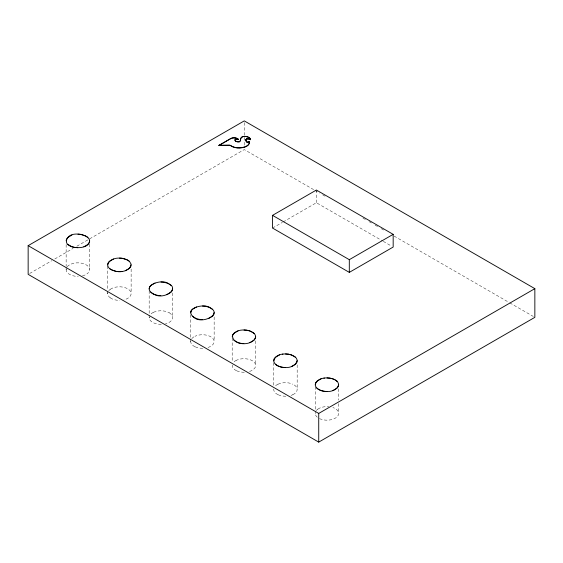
<?xml version="1.0" encoding="UTF-8"?>
<svg xmlns="http://www.w3.org/2000/svg" width="563" height="563" viewBox="0 0 563 563"><rect width="100%" height="100%" fill="white"/><g stroke="black" fill="none" stroke-linecap="round" stroke-linejoin="round"><path stroke-width="0.42" stroke-dasharray="2.81 2.11" d="M110.32 289.269L111.946 288.333A11.717 6.77 0 0 1 126.851 288.347L128.47 289.276A11.717 6.77 0 0 1 128.47 297.869A11.858 6.847 0 0 1 126.844 298.812A11.717 6.77 0 0 1 123.994 299.805M317.877 409.104L319.502 408.161A11.717 6.77 0 0 1 328.764 406.718M29.67 273.47L51.74 260.732M54.787 258.973L73.049 248.431M76.85 246.235L244.272 149.575L314.253 189.977M272.541 228.057L282.373 222.385M283.133 221.949L316.406 202.736L382.53 240.908M153.453 312.296L151.827 313.239A11.724 6.77 0 0 0 150.279 314.71M236.481 360.229L234.848 361.172A11.717 6.763 0 0 0 233.307 362.635M277.988 384.198L276.363 385.134A11.717 6.77 0 0 0 274.814 386.598M292.887 394.677L294.519 393.734A11.717 6.77 0 0 0 294.505 385.141L292.88 384.198M194.974 346.745L193.341 345.802A11.717 6.763 0 0 1 190.737 341.094M236.481 370.707L234.855 369.771A11.717 6.763 0 0 1 232.252 365.056M277.995 394.677L276.363 393.734A11.717 6.77 0 0 1 273.759 389.026M315.013 190.421L319.58 193.053M322.62 194.812L325.66 196.564M362.938 218.085L365.978 219.844M369.018 221.604L372.066 223.356M375.106 225.116L378.146 226.868M381.193 228.627L384.233 230.387M394.121 236.094L508.987 302.408M509.747 302.852L533.33 316.462M383.29 241.351L391.651 246.179M169.203 312.746L169.977 313.239A11.724 6.77 0 0 1 169.984 321.839A11.844 6.84 0 0 1 168.351 322.782A11.724 6.77 0 0 1 165.494 323.774M110.32 297.869L111.946 298.812A11.717 6.77 0 0 0 119.764 300.339M338.687 388.85L338.687 400.152M338.687 403.636L338.687 413.2M316.406 190.034L316.406 202.736M315.217 386.654L315.217 410.131M315.217 411.004L315.217 413.608M297.173 364.887L297.173 389.23M273.702 362.692L273.702 385.296M255.658 340.918L255.658 365.26M244.272 122.621L244.272 136.535M244.272 137.4L244.272 147.837M232.195 337.856L232.195 361.326M214.151 316.948L214.151 341.298M190.681 314.759L190.681 338.229M190.681 339.102L190.681 341.713M172.637 292.985L172.637 317.328M149.174 290.789L149.174 314.267M149.174 315.139L149.174 317.743M131.13 269.023L131.13 293.365M107.66 265.954L107.66 290.304M107.66 291.17L107.66 293.78M89.616 244.187L89.616 269.396M66.145 244.595L66.145 266.334M66.145 267.207L66.145 269.811M319.517 418.633A11.717 6.77 0 0 0 334.408 418.64L336.027 417.704A11.717 6.77 0 0 0 336.02 409.111L334.394 408.161A11.717 6.77 0 0 0 332.867 407.563M317.236 417.183A11.717 6.77 0 0 1 315.273 412.989M316.329 410.568A11.717 6.77 0 0 1 317.912 409.111M66.167 269.191A11.717 6.763 0 0 0 68.813 273.899L70.438 274.843A11.717 6.77 0 0 0 78.257 276.37M67.229 266.763A11.717 6.763 0 0 1 68.813 265.307A11.865 6.847 0 0 1 70.438 264.364A11.717 6.763 0 0 1 85.302 264.378L86.955 265.307A11.717 6.77 0 0 1 86.955 273.907M292.894 394.67A11.717 6.77 0 0 1 291.029 395.395M285.814 396.204A11.717 6.77 0 0 1 278.009 394.663M278.009 384.212A11.717 6.77 0 0 1 292.894 384.212M249.522 371.425A11.717 6.763 0 0 0 251.387 370.7A11.858 6.847 0 0 0 253.005 369.771A11.717 6.763 0 0 0 252.998 361.179A11.879 6.862 0 0 0 251.372 360.229A11.717 6.763 0 0 0 236.509 360.243M244.307 372.234A11.717 6.763 0 0 1 236.502 370.7M110.355 297.876A11.717 6.77 0 0 1 107.829 292.542M108.772 290.733A11.717 6.77 0 0 1 110.355 289.276M82.48 275.835A11.717 6.77 0 0 0 85.337 274.835A11.858 6.847 0 0 0 86.962 273.907M208.014 347.455A11.717 6.763 0 0 0 209.872 346.731L211.491 345.802A11.717 6.763 0 0 0 211.484 337.209L209.858 336.266A11.717 6.763 0 0 0 194.995 336.28M202.793 348.265A11.717 6.763 0 0 1 194.995 346.731M191.8 338.666A11.717 6.763 0 0 1 193.376 337.209A11.858 6.847 0 0 1 194.967 336.266M161.271 324.309A11.724 6.77 0 0 1 152.615 322.325L151.827 321.839A11.724 6.77 0 0 1 149.216 317.131M153.488 312.31A11.724 6.77 0 0 1 169.217 312.761"/><path stroke-width="0.84" d="M240.591 140.49L240.598 139.955M89.221 242.667C85.956 251.429 58.981 248.149 68.341 236.96C75.266 229.092 101.023 238.818 83.817 246.756M163.939 282.302C183.658 286.356 164.959 300.206 155.001 294.702C138.561 287.32 161.419 277.51 168.858 283.9M205.453 306.265C226.727 311.494 203.349 325.315 194.115 317.602C182.511 308.468 204.341 302.76 210.372 307.87M249.522 142.383L249.191 143.825M245.89 139.898L246.059 141.165M240.584 139.582L240.964 137.97L242.132 136.858A3.336 1.928 0 0 1 242.963 136.535L245.201 136.337L248.093 136.908L250.007 138.259L250.648 139.772L248.213 138.829L246.671 139.061L245.954 139.821L246.031 139.476M240.471 140.729C239.507 143.122 233.279 141.137 235.728 139.307C242.611 139.547 232.639 137.668 235.482 141.046M250.591 139.364C250.218 139.152 246.115 137.576 245.89 140.067M240.549 140.701L240.591 140.314M109.06 261.732L107.667 264.793M129.736 268.023L131.13 264.877M149.519 287.193L149.174 288.882M172.292 290.501L172.63 288.889M334.901 379.765C328.785 376.682 317.279 376.83 315.224 384.747M316.835 388.132C322.74 393.129 336.104 393.255 338.687 384.712M191.026 311.156L190.688 312.845M213.799 314.464L214.151 312.606M251.879 331.832C245.813 328.785 234.236 328.891 232.195 336.815M232.54 335.126C231.752 346.055 253.287 346.569 255.665 336.78M293.386 355.795C287.306 352.734 275.743 352.853 273.709 360.777M275.321 364.17C281.204 369.152 294.66 369.293 297.165 360.707M66.153 240.851L66.497 239.261M89.271 242.569L89.623 240.915M249.493 142.784L248.079 145.205A10.268 5.926 0 0 1 244.405 147.196C239.817 148.533 234.518 148.365 230.464 145.606A3.258 1.879 0 0 0 229.556 145.31L218.916 145.437L231.14 138.273L233.321 137.696L235.714 137.9A4.947 2.857 0 0 1 236.939 138.357A5.095 2.942 0 0 1 237.846 138.962L238.121 139.244M108.005 263.224C106.822 265.785 108.814 268.445 111.024 269.628M130.785 266.531L131.045 264.047L129.511 261.45M255.313 338.433C256.439 335.984 254.666 333.303 252.491 332.184M274.054 359.088C272.274 363.93 278.572 366.872 282.401 367.287M296.828 362.396C297.954 359.954 296.173 357.273 293.999 356.147M315.561 383.058C313.788 387.9 320.087 390.842 323.915 391.257M338.335 386.366C340.108 381.524 333.817 378.575 329.981 378.167M240.549 140.532L239.303 141.813L236.713 141.728M240.767 138.589L241.161 137.844M249.071 141.602C248.564 142.622 248.579 140.933 249.493 142.312M149.568 287.095L150.75 285.434L155.036 282.978M172.243 290.599L171.053 292.26L166.775 294.716M108.054 263.132C112.171 257.129 121.312 257.01 127.344 259.93M109.454 268.438C115.373 273.062 126.098 273.111 130.736 266.63M191.075 311.058L192.264 309.404L196.55 306.941M213.75 314.569L212.561 316.223L208.282 318.679M232.589 335.02L233.779 333.366L238.058 330.91M255.264 338.532L254.075 340.186L249.789 342.649M274.104 358.99L275.286 357.336L279.572 354.873M296.778 362.502L295.589 364.155L291.31 366.612M315.611 382.96L316.8 381.299L321.079 378.843M338.293 386.464L337.103 388.118L332.824 390.581M66.568 239.127L67.736 237.502L71.951 235.067M248.909 144.114L248.079 145.029A10.268 5.926 0 0 1 244.405 147.02C239.817 148.365 234.518 148.189 230.464 145.437A3.258 1.879 0 0 0 229.556 145.141L218.916 145.268M241.4 137.562L241.9 137.161M245.94 140.651L247.009 142.15L248.867 141.911M109.243 261.471L113.522 259.015M129.546 268.291L125.267 270.747M28.15 245.658L244.272 120.883L534.85 288.65L534.85 317.342L318.728 442.117L28.15 274.35L28.15 245.658L318.728 413.425L534.85 288.65M218.916 145.437L231.14 138.442L233.321 137.865L235.714 138.076A4.947 2.857 0 0 1 236.939 138.533A5.095 2.942 0 0 1 237.846 139.131L238.036 139.321M272.541 215.355L316.406 190.034L393.171 234.349L393.171 247.051L349.306 272.379L272.541 228.057L272.541 215.355L349.306 259.677L393.171 234.349M243.617 136.57L242.963 136.703A3.336 1.928 0 0 0 242.132 137.027M282.929 354.12L282.401 354.197M324.443 378.09L323.908 378.167M119.757 271.655L122.312 271.436M243.983 136.528L245.201 136.506M202.335 319.58L199.555 319.383M243.842 343.55L241.07 343.353M285.511 353.972L288.298 354.169M160.976 282.077L163.763 282.274M160.828 295.617L158.048 295.42M202.497 306.04L205.27 306.237M244.011 330.009L246.784 330.207M285.357 367.512L282.577 367.315M326.871 391.482L324.091 391.285M122.255 258.304L119.539 258.107M327.019 377.942L329.805 378.139M77.99 234.145L80.741 234.342M75.027 247.488L77.764 247.685M116.534 271.45L119.236 271.647M246.404 136.626L249.015 137.548L250.612 139.596M122.431 258.333L127.688 260.085L129.581 261.521M116.358 271.429L111.094 269.67M157.865 295.392L155.001 294.702A11.76 6.791 0 0 1 152.608 293.64L150.715 292.204M246.967 330.235L249.831 330.917L254.096 333.395M199.372 319.355L196.515 318.672L192.3 316.237M288.474 354.197L291.338 354.887L295.603 357.357M240.887 343.324L238.022 342.635L233.814 340.2M80.988 234.384L85.836 235.967M74.759 247.439L71.98 246.77L67.778 244.349M236.46 141.637L235.672 141.2M86.442 236.319L87.983 237.473M127.991 260.31L129.342 261.323M169.463 284.252L171.025 285.42M210.977 308.214L212.54 309.397M335.506 380.116L336.815 380.87M246.2 141.271L247.15 142.2L248.332 142.172M336.027 380.412L337.068 381.285M249.184 141.679L249.423 142.08M237.846 138.962L237.952 139.371M249.493 142.136L249.522 142.559M240.584 139.413L240.598 140.131M349.306 259.677L349.306 272.379M318.728 413.425L318.728 442.117M249.254 138.836L247.115 138.744L246.13 139.49M247.009 142.15L246.65 141.77M239.528 141.735L236.974 141.637M237.107 139.054L235.728 139.138L235.137 139.758M235.074 139.708L235.116 140.581M233.99 137.836L233.321 137.696M245.876 140.483L245.869 140.124L245.876 140.483"/></g></svg>
